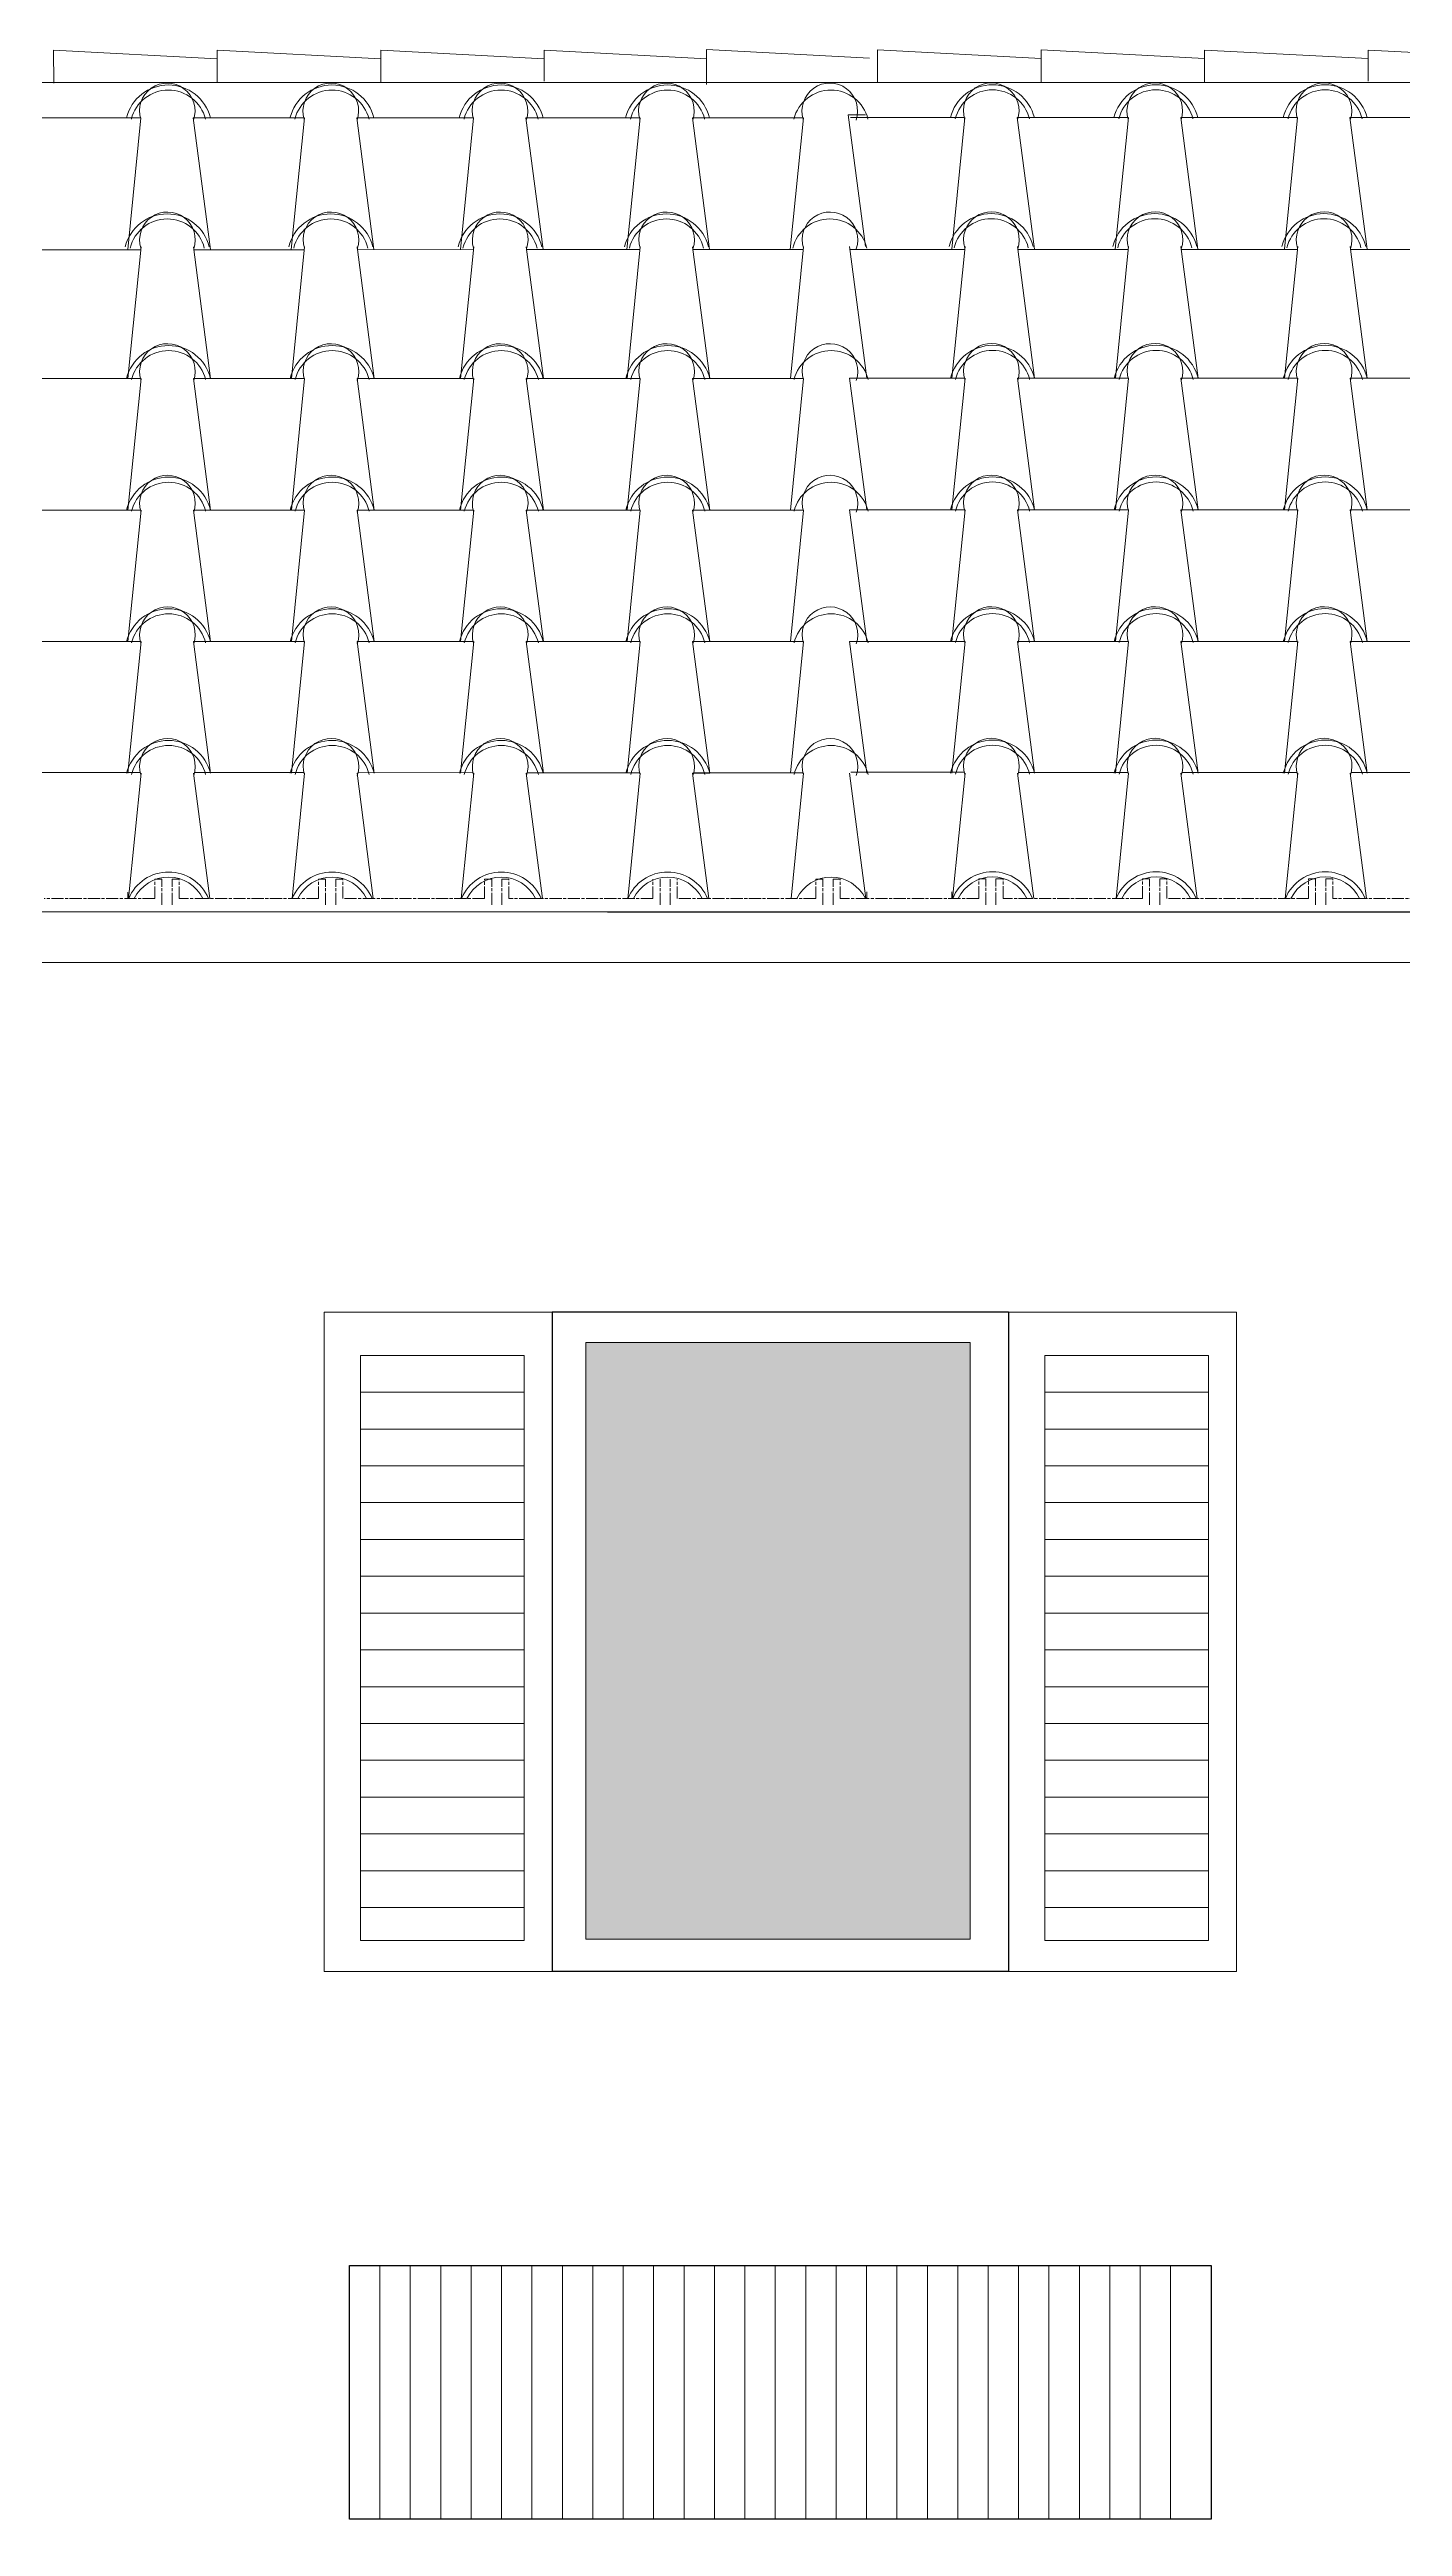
# Model space of a CAD drawing. Header units: millimetres. Extents: x -2768 to 386734, y -140 to 258833.
# Drawn here: x 163745 to 166415, y 142528 to 147412 of the extents above; entities that cross this region are included whole.
import ezdxf

# ---------------------------------------------------------------- set-up
doc = ezdxf.new("R2010")
doc.units = ezdxf.units.MM
doc.header["$PDMODE"] = 32
doc.linetypes.add('ACAD_ISO08W100', pattern=[36, 24, -3, 6, -3])
for name, color, linetype, lineweight in [('parapetto', 251, 'Continuous', 9), ('PROIEZIONI', 145, 'Continuous', 5), ('rilievo', 7, 'Continuous', 25), ('TETTO', 6, 'Continuous', 20), ('TRATTEGGIO_tetto', 1, 'Continuous', 0), ('VARIE', 4, 'Continuous', 13)]:
    doc.layers.add(name, color=color, linetype=linetype, lineweight=lineweight)
doc.styles.get("Standard").update_dxf_attribs({"font": 'arial.ttf'})
doc.dimstyles.new('Annotativa', dxfattribs={"dimscale": 0, "dimtxt": 2.5, "dimasz": 2.5, "dimexe": 1.25, "dimexo": 0.625, "dimtad": 1, "dimtxsty": 'Standard', "dimcen": 2.5, "dimadec": 0, "dimazin": 0, "dimtfac": 1, "dimtmove": 0, "dimatfit": 3, "dimfxl": 1, "dimarcsym": 0})

# ---------------------------------------------------------------- blocks, each defined once
blk = doc.blocks.new('*D674')
at = {"layer": 'Defpoints', "color": 0}
for p in [(164783.8, 145711.8), (167179.4, 145711.8), (164783.8, 140222.3)]:
    blk.add_point(p, dxfattribs=at)
at = {"layer": 'VARIE', "color": 0, "lineweight": -2, "ltscale": 0.13}
for p, q in [((164846.3, 145711.8), (167289.4, 145711.8)), ((167179.4, 140322.3), (167179.4, 145611.8)), ((164846.3, 140222.3), (167289.4, 140222.3))]:
    blk.add_line(p, q, dxfattribs=at)
at = {"layer": 'VARIE', "color": 0}
for points in [[(167196, 145611.8), (167162.7, 145611.8), (167179.4, 145711.8)], [(167162.7, 140322.3), (167196, 140322.3), (167179.4, 140222.3)]]:
    blk.add_solid(points, dxfattribs=at)
at = {"layer": 'VARIE', "color": 0, "linetype": 'ByBlock', "lineweight": 9, "ltscale": 0.13, "insert": (167014.8, 143618.1), "char_height": 200, "attachment_point": 5, "rotation": 90}
blk.add_mtext('560', dxfattribs=at)

msp = doc.modelspace()

# ---------------------------------------------------------------- hatches: boundary and pattern name
at = {"layer": 'rilievo', "linetype": 'ByBlock', "ltscale": 0.13}
h = msp.add_hatch(color=254, dxfattribs=at)
h.set_gradient(color1=(196, 192, 195), one_color=1)
h.paths.add_polyline_path([(164803.4, 144862.6), (164803.4, 143686.1), (165561.7, 143686.1), (165561.7, 144862.6)])

# ---------------------------------------------------------------- linework, layer by layer
at = {"layer": 'parapetto', "ltscale": 0.13}
for p, q in [((164359, 144764.7), (164681.9, 144764.7)), ((165709, 144764.7), (166031.9, 144764.7)), ((164359, 144692.1), (164681.9, 144692.1)), ((165709, 144692.1), (166031.9, 144692.1)), ((164359, 144619.5), (164681.9, 144619.5)), ((165709, 144619.5), (166031.9, 144619.5)), ((164359, 144547), (164681.9, 144547)), ((165709, 144547), (166031.9, 144547)), ((164359, 144474.4), (164681.9, 144474.4)), ((165709, 144474.4), (166031.9, 144474.4)), ((164359, 144401.8), (164681.9, 144401.8)), ((165709, 144401.8), (166031.9, 144401.8)), ((164359, 144329.2), (164681.9, 144329.2)), ((165709, 144329.2), (166031.9, 144329.2)), ((164359, 144256.7), (164681.9, 144256.7)), ((165709, 144256.7), (166031.9, 144256.7)), ((164359, 144184.1), (164681.9, 144184.1)), ((165709, 144184.1), (166031.9, 144184.1)), ((164359, 144111.5), (164681.9, 144111.5)), ((165709, 144111.5), (166031.9, 144111.5)), ((164359, 144039), (164681.9, 144039)), ((165709, 144039), (166031.9, 144039)), ((164359, 143966.4), (164681.9, 143966.4)), ((165709, 143966.4), (166031.9, 143966.4)), ((164359, 143893.8), (164681.9, 143893.8)), ((165709, 143893.8), (166031.9, 143893.8)), ((164359, 143821.3), (164681.9, 143821.3)), ((165709, 143821.3), (166031.9, 143821.3)), ((164359, 143748.7), (164681.9, 143748.7)), ((165709, 143748.7), (166031.9, 143748.7)), ((164397.3, 142542.7), (164397.3, 143042.7)), ((164457.3, 142542.7), (164457.3, 143042.7)), ((164517.3, 142542.7), (164517.3, 143042.7)), ((164577.3, 142542.7), (164577.3, 143042.7)), ((164637.3, 142542.7), (164637.3, 143042.7)), ((164697.3, 142542.7), (164697.3, 143042.7)), ((164757.3, 142542.7), (164757.3, 143042.7)), ((164817.3, 142542.7), (164817.3, 143042.7)), ((164877.3, 142542.7), (164877.3, 143042.7)), ((164937.3, 142542.7), (164937.3, 143042.7)), ((164997.3, 142542.7), (164997.3, 143042.7)), ((165057.3, 142542.7), (165057.3, 143042.7)), ((165117.3, 142542.7), (165117.3, 143042.7)), ((165177.3, 142542.7), (165177.3, 143042.7)), ((165237.3, 142542.7), (165237.3, 143042.7)), ((165297.3, 142542.7), (165297.3, 143042.7)), ((165357.3, 142542.7), (165357.3, 143042.7)), ((165417.3, 142542.7), (165417.3, 143042.7)), ((165477.3, 142542.7), (165477.3, 143042.7)), ((165537.3, 142542.7), (165537.3, 143042.7)), ((165597.3, 142542.7), (165597.3, 143042.7)), ((165657.3, 142542.7), (165657.3, 143042.7)), ((165717.3, 142542.7), (165717.3, 143042.7)), ((165777.3, 142542.7), (165777.3, 143042.7)), ((165837.3, 142542.7), (165837.3, 143042.7)), ((165897.3, 142542.7), (165897.3, 143042.7)), ((165957.3, 142542.7), (165957.3, 143042.7))]:
    msp.add_line(p, q, dxfattribs=at)
for points in [[(164737.3, 144922.3), (164287.3, 144922.3), (164287.3, 143622.3), (164737.3, 143622.3)], [(165637.3, 144922.3), (166087.3, 144922.3), (166087.3, 143622.3), (165637.3, 143622.3)]]:
    msp.add_lwpolyline(points, dxfattribs=at)
for points in [[(164803.4, 144862.6), (164803.4, 143686.1), (165561.7, 143686.1), (165561.7, 144862.6)], [(164359, 144837.2), (164359, 143683.4), (164681.9, 143683.4), (164681.9, 144837.2)], [(165709, 144837.2), (165709, 143683.4), (166031.9, 143683.4), (166031.9, 144837.2)]]:
    msp.add_lwpolyline(points, close=True, dxfattribs=at)
at = {"layer": 'PROIEZIONI'}
for p, q in [((174677.8, 147347), (161777.5, 147347)), ((174677.8, 145711.8), (159624.2, 145711.8))]:
    msp.add_line(p, q, dxfattribs=at)
at = {"layer": 'rilievo', "ltscale": 0.13}
for p, q in [((164737.3, 144922.3), (164737.3, 143622.3)), ((165637.3, 144922.3), (164737.3, 144922.3)), ((165637.3, 144922.3), (165637.3, 143622.3)), ((165637.3, 143622.3), (164737.3, 143622.3)), ((164337.3, 142542.7), (164337.3, 143042.7)), ((164337.3, 143042.7), (166037.3, 143042.7)), ((166037.3, 143042.7), (166037.3, 142542.7)), ((166037.3, 142542.7), (164337.3, 142542.7))]:
    msp.add_line(p, q, dxfattribs=at)
at = {"layer": 'TETTO'}
msp.add_line((174677.8, 145611.8), (159624.2, 145611.8), dxfattribs=at)
at = {"layer": 'TRATTEGGIO_tetto'}
for p, q in [((164076.2, 147393.9), (163753.6, 147410.8)), ((163753.6, 147410.8), (163753.7, 147345.8)), ((164398.8, 147393.9), (164076.2, 147410.8)), ((164076.2, 147410.8), (164076.2, 147346.7)), ((164721.3, 147393.8), (164398.8, 147410.7)), ((164398.8, 147410.7), (164398.8, 147346.6)), ((165041.5, 147393.9), (164721.3, 147410.6)), ((164721.3, 147410.6), (164721.4, 147349.6)), ((165041.5, 147412.1), (165041.6, 147343.2)), ((165363.1, 147395.3), (165041.5, 147412.1)), ((165701.8, 147394.4), (165379.2, 147411.3)), ((165379.2, 147411.3), (165379.2, 147346.2)), ((166024.3, 147394.3), (165701.8, 147411.2)), ((165701.8, 147411.2), (165701.8, 147347.1)), ((166346.9, 147394.2), (166024.3, 147411.1)), ((166024.3, 147411.1), (166024.4, 147347.1)), ((166667.1, 147394.3), (166346.9, 147411)), ((166346.9, 147411), (166346.9, 147350)), ((163924.6, 147277.3), (163699.8, 147277.3)), ((163925.7, 147277.3), (163899.8, 147017.8)), ((164062.8, 147277.3), (164029, 147277.3)), ((164029, 147277.3), (164062.9, 147017.8)), ((164247.3, 147277.3), (164030.9, 147277.3)), ((164248.3, 147277.3), (164222.5, 147017.8)), ((164385.5, 147277.3), (164351.7, 147277.3)), ((164351.7, 147277.3), (164385.5, 147017.8)), ((164581, 147277.3), (164353.5, 147277.3)), ((164582.1, 147277.3), (164556.2, 147017.8)), ((164719.3, 147277.3), (164685.4, 147277.3)), ((164685.4, 147277.3), (164719.3, 147017.8)), ((164909.4, 147277.3), (164687.3, 147277.3)), ((164910.5, 147277.3), (164884.6, 147017.8)), ((165047.7, 147277.3), (165013.8, 147277.3)), ((165013.8, 147277.3), (165047.7, 147017.8)), ((165231.7, 147277.3), (165015.7, 147277.3)), ((165232.8, 147277.3), (165206.9, 147017.8)), ((165355.1, 147283.1), (165321.2, 147283.1)), ((165321.2, 147283.1), (165355.1, 147023.6)), ((165550.1, 147277.8), (165325.4, 147277.8)), ((165551.2, 147277.8), (165525.4, 147018.2)), ((165688.4, 147277.8), (165654.6, 147277.8)), ((165654.6, 147277.8), (165688.4, 147018.2)), ((165872.8, 147277.8), (165656.4, 147277.8)), ((165873.9, 147277.8), (165848, 147018.2)), ((166011.1, 147277.8), (165977.2, 147277.8)), ((165977.2, 147277.8), (166011.1, 147018.2)), ((166206.6, 147277.8), (165979.1, 147277.8)), ((166207.6, 147277.8), (166181.8, 147018.2)), ((166344.8, 147277.8), (166311, 147277.8)), ((166311, 147277.8), (166344.8, 147018.2)), ((166535, 147277.8), (166312.8, 147277.8)), ((163925.5, 147017.2), (163699.1, 147017)), ((163926.1, 147023.1), (163900.2, 146763.6)), ((164029.4, 147023.1), (164063.3, 146763.6)), ((164248.2, 147017.3), (164030.2, 147017.2)), ((164248.8, 147023.1), (164222.9, 146763.6)), ((164352.1, 147023.1), (164386, 146763.6)), ((164581.9, 147017.5), (164352.8, 147017.4)), ((164582.5, 147023.1), (164556.6, 146763.6)), ((164685.8, 147023.1), (164719.7, 146763.6)), ((164910.3, 147017.7), (164686.6, 147017.6)), ((164910.9, 147023.1), (164885, 146763.6)), ((165014.2, 147023.1), (165048.1, 146763.6)), ((165232.7, 147017.9), (165014.9, 147017.7)), ((165233.2, 147023.1), (165207.3, 146763.6)), ((165323.9, 147023.6), (165357.8, 146764)), ((165551, 147017.6), (165324.7, 147017.5)), ((165551.6, 147023.6), (165525.8, 146764)), ((165655, 147023.6), (165688.8, 146764)), ((165873.7, 147017.8), (165655.7, 147017.6)), ((165874.3, 147023.6), (165848.5, 146764)), ((165977.6, 147023.6), (166011.5, 146764)), ((166207.5, 147017.9), (165978.4, 147017.8)), ((166208.1, 147023.6), (166182.2, 146764)), ((166311.4, 147023.6), (166345.3, 146764)), ((166535.9, 147018.1), (166312.1, 147018)), ((163925, 146763.6), (163700.2, 146763.6)), ((163926.1, 146763.6), (163900.2, 146504.1)), ((164063.3, 146763.6), (164029.4, 146763.6)), ((164029.4, 146763.6), (164063.3, 146504.1)), ((164247.7, 146763.6), (164031.3, 146763.6)), ((164248.8, 146763.6), (164222.9, 146504.1)), ((164385.9, 146763.6), (164352.1, 146763.6)), ((164352.1, 146763.6), (164386, 146504.1)), ((164581.4, 146763.6), (164354, 146763.6)), ((164582.5, 146763.6), (164556.6, 146504.1)), ((164719.7, 146763.6), (164685.8, 146763.6)), ((164685.8, 146763.6), (164719.7, 146504.1)), ((164909.8, 146763.6), (164687.7, 146763.6)), ((164910.9, 146763.6), (164885, 146504.1)), ((165048.1, 146763.6), (165014.2, 146763.6)), ((165014.2, 146763.6), (165048.1, 146504.1)), ((165232.1, 146763.6), (165016.1, 146763.6)), ((165233.2, 146763.6), (165207.3, 146504.1)), ((165357.8, 146764), (165323.9, 146764)), ((165323.9, 146764), (165357.8, 146504.5)), ((165550.6, 146764), (165325.8, 146764)), ((165551.6, 146764), (165525.8, 146504.5)), ((165688.8, 146764), (165655, 146764)), ((165655, 146764), (165688.8, 146504.5)), ((165873.2, 146764), (165656.8, 146764)), ((165874.3, 146764), (165848.5, 146504.5)), ((166011.5, 146764), (165977.6, 146764)), ((165977.6, 146764), (166011.5, 146504.5)), ((166207, 146764), (165979.5, 146764)), ((166208.1, 146764), (166182.2, 146504.5)), ((166345.2, 146764), (166311.4, 146764)), ((166311.4, 146764), (166345.3, 146504.5)), ((166535.4, 146764), (166313.3, 146764)), ((163925, 146504.1), (163700.2, 146504.1)), ((163926.1, 146504.1), (163900.2, 146244.6)), ((164063.3, 146504.1), (164029.4, 146504.1)), ((164029.4, 146504.1), (164063.3, 146244.6)), ((164247.7, 146504.1), (164031.3, 146504.1)), ((164248.8, 146504.1), (164222.9, 146244.6)), ((164385.9, 146504.1), (164352.1, 146504.1)), ((164352.1, 146504.1), (164386, 146244.6)), ((164581.4, 146504.1), (164354, 146504.1)), ((164582.5, 146504.1), (164556.6, 146244.6)), ((164719.7, 146504.1), (164685.8, 146504.1)), ((164685.8, 146504.1), (164719.7, 146244.6)), ((164909.8, 146504.1), (164687.7, 146504.1)), ((164910.9, 146504.1), (164885, 146244.6)), ((165048.1, 146504.1), (165014.2, 146504.1)), ((165014.2, 146504.1), (165048.1, 146244.6)), ((165232.1, 146504.1), (165016.1, 146504.1)), ((165233.2, 146504.1), (165207.3, 146244.6)), ((165357.8, 146504.5), (165323.9, 146504.5)), ((165323.9, 146504.5), (165357.8, 146245)), ((165550.6, 146504.5), (165325.8, 146504.5)), ((165551.6, 146504.5), (165525.8, 146245)), ((165688.8, 146504.5), (165655, 146504.5)), ((165655, 146504.5), (165688.8, 146245)), ((165873.2, 146504.5), (165656.8, 146504.5)), ((165874.3, 146504.5), (165848.5, 146245)), ((166011.5, 146504.5), (165977.6, 146504.5)), ((165977.6, 146504.5), (166011.5, 146245)), ((166207, 146504.5), (165979.5, 146504.5)), ((166208.1, 146504.5), (166182.2, 146245)), ((166345.2, 146504.5), (166311.4, 146504.5)), ((166311.4, 146504.5), (166345.3, 146245)), ((166535.4, 146504.5), (166313.3, 146504.5)), ((163925, 146244.6), (163700.2, 146244.6)), ((163926.1, 146244.6), (163900.2, 145985)), ((164063.3, 146244.6), (164029.4, 146244.6)), ((164029.4, 146244.6), (164063.3, 145985)), ((164247.7, 146244.6), (164031.3, 146244.6)), ((164248.8, 146244.6), (164222.9, 145985)), ((164385.9, 146244.6), (164352.1, 146244.6)), ((164352.1, 146244.6), (164386, 145985)), ((164581.4, 146244.6), (164354, 146244.6)), ((164582.5, 146244.6), (164556.6, 145985)), ((164719.7, 146244.6), (164685.8, 146244.6)), ((164685.8, 146244.6), (164719.7, 145985)), ((164909.8, 146244.6), (164687.7, 146244.6)), ((164910.9, 146244.6), (164885, 145985)), ((165048.1, 146244.6), (165014.2, 146244.6)), ((165014.2, 146244.6), (165048.1, 145985)), ((165232.1, 146244.6), (165016.1, 146244.6)), ((165233.2, 146244.6), (165207.3, 145985)), ((165357.8, 146245), (165323.9, 146245)), ((165323.9, 146245), (165357.8, 145985.5)), ((165550.6, 146245), (165325.8, 146245)), ((165551.6, 146245), (165525.8, 145985.5)), ((165688.8, 146245), (165655, 146245)), ((165655, 146245), (165688.8, 145985.5)), ((165873.2, 146245), (165656.8, 146245)), ((165874.3, 146245), (165848.5, 145985.5)), ((166011.5, 146245), (165977.6, 146245)), ((165977.6, 146245), (166011.5, 145985.5)), ((166207, 146245), (165979.5, 146245)), ((166208.1, 146245), (166182.2, 145985.5)), ((166345.2, 146245), (166311.4, 146245)), ((166311.4, 146245), (166345.3, 145985.5)), ((166535.4, 146245), (166313.3, 146245)), ((163924.6, 145986.5), (163700.6, 145986.7)), ((163926.1, 145985), (163901.5, 145738)), ((164029.4, 145985), (164061.6, 145738)), ((164247.4, 145986.4), (164031.6, 145986.5)), ((164248.8, 145985), (164224.2, 145738)), ((164352.1, 145985), (164384.3, 145738)), ((164581.1, 145986.2), (164354.3, 145986.3)), ((164582.5, 145985), (164557.9, 145738)), ((164685.8, 145985), (164718.1, 145738)), ((164909.6, 145986), (164688, 145986.2)), ((164910.9, 145985), (164886.2, 145737.4)), ((165048.1, 145985), (165014.2, 145985)), ((165014.2, 145985), (165046.5, 145738)), ((165231.9, 145985.9), (165016.3, 145986)), ((165233.2, 145985), (165208.6, 145738)), ((165323.9, 145985.5), (165356.1, 145738.5)), ((165550.2, 145987), (165326.2, 145987.1)), ((165551.6, 145985.5), (165527, 145738.5)), ((165655, 145985.5), (165687.2, 145738.5)), ((165872.9, 145986.8), (165657.2, 145986.9)), ((165874.3, 145985.5), (165849.7, 145738.5)), ((165977.6, 145985.5), (166009.9, 145738.5)), ((166206.7, 145986.6), (165979.8, 145986.8)), ((166208.1, 145985.5), (166183.4, 145738.5)), ((166311.4, 145985.5), (166343.6, 145738.5)), ((166535.1, 145986.5), (166313.5, 145986.6)), ((163900.2, 145738), (163900.2, 145750.5)), ((165357.8, 145751), (165357.8, 145738.5)), ((165525.8, 145738.5), (165525.8, 145751))]:
    msp.add_line(p, q, dxfattribs=at)
at = {"layer": 'TRATTEGGIO_tetto', "linetype": 'ACAD_ISO08W100'}
for p, q in [((163953.2, 145738), (163734.7, 145738)), ((163953.2, 145738), (163953.2, 145776.5)), ((163953.2, 145776.5), (163967.2, 145776.5)), ((163967.2, 145725.5), (163967.2, 145776.5)), ((163987.2, 145725.5), (163987.2, 145776.5)), ((164001.2, 145776.5), (163987.2, 145776.5)), ((164001.2, 145738), (164001.2, 145776.5)), ((164055.9, 145738), (164001.2, 145738)), ((164276.2, 145738), (164055.9, 145738)), ((164276.2, 145738), (164276.2, 145776.5)), ((164276.2, 145776.5), (164290.2, 145776.5)), ((164290.2, 145725.5), (164290.2, 145776.5)), ((164310.2, 145725.5), (164310.2, 145776.5)), ((164324.2, 145776.5), (164310.2, 145776.5)), ((164324.2, 145738), (164324.2, 145776.5)), ((164387.3, 145738), (164324.2, 145738)), ((164603.9, 145738), (164385.4, 145738)), ((164603.9, 145738), (164603.9, 145776.5)), ((164603.9, 145776.5), (164617.9, 145776.5)), ((164617.9, 145725.5), (164617.9, 145776.5)), ((164637.9, 145725.5), (164637.9, 145776.5)), ((164651.9, 145776.5), (164637.9, 145776.5)), ((164651.9, 145738), (164651.9, 145776.5)), ((164696, 145738), (164651.9, 145738)), ((164935.9, 145738), (164696, 145738)), ((164935.9, 145738), (164935.9, 145776.5)), ((164949.9, 145725.5), (164949.9, 145776.5)), ((164969.9, 145725.5), (164969.9, 145776.5)), ((164983.9, 145738), (164983.9, 145776.5)), ((165047, 145738), (164983.9, 145738)), ((165257.2, 145738), (165045.1, 145738)), ((165257.2, 145738), (165257.2, 145776.5)), ((165257.2, 145776.5), (165271.2, 145776.5)), ((165271.2, 145725.5), (165271.2, 145776.5)), ((165291.2, 145725.5), (165291.2, 145776.5)), ((165305.2, 145776.5), (165291.2, 145776.5)), ((165305.2, 145738), (165305.2, 145776.5)), ((165360, 145738), (165305.2, 145738)), ((165578.7, 145738.5), (165360.2, 145738.5)), ((165578.7, 145738.5), (165578.7, 145777)), ((165578.7, 145777), (165592.7, 145777)), ((165592.7, 145726), (165592.7, 145777)), ((165612.7, 145726), (165612.7, 145777)), ((165626.7, 145777), (165612.7, 145777)), ((165626.7, 145738.5), (165626.7, 145777)), ((165681.4, 145738.5), (165626.7, 145738.5)), ((165901.7, 145738.5), (165681.4, 145738.5)), ((165901.7, 145738.5), (165901.7, 145777)), ((165901.7, 145777), (165915.7, 145777)), ((165915.7, 145726), (165915.7, 145777)), ((165935.7, 145726), (165935.7, 145777)), ((165949.7, 145777), (165935.7, 145777)), ((165949.7, 145738.5), (165949.7, 145777)), ((166012.9, 145738.5), (165949.7, 145738.5)), ((166229.4, 145738.5), (166010.9, 145738.5)), ((166229.4, 145738.5), (166229.4, 145777)), ((166229.4, 145777), (166243.4, 145777)), ((166243.4, 145726), (166243.4, 145777)), ((166263.4, 145726), (166263.4, 145777)), ((166277.4, 145777), (166263.4, 145777)), ((166277.4, 145738.5), (166277.4, 145777)), ((166321.5, 145738.5), (166277.4, 145738.5)), ((166561.4, 145738.5), (166321.5, 145738.5))]:
    msp.add_line(p, q, dxfattribs=at)
at = {"layer": 'TRATTEGGIO_tetto'}
for centre, radius, start, end in [((163980, 147256.9), 85.3, 13.8366, 166.1634), ((163977.7, 147291), 54.9, 340.8887, 197.4265), ((164302.7, 147256.9), 85.3, 13.8366, 166.1634), ((164300.4, 147291), 54.9, 340.8887, 197.4265), ((164636.4, 147256.9), 85.3, 13.8366, 166.1634), ((164634.1, 147291), 54.9, 340.8887, 197.4265), ((164964.8, 147256.9), 85.3, 13.8366, 166.1634), ((164962.5, 147291), 54.9, 340.8887, 197.4265), ((165284.8, 147291), 54.9, 340.8887, 197.4265), ((165605.6, 147257.4), 85.3, 13.8366, 166.1634), ((165603.3, 147291.4), 54.9, 340.8887, 197.4265), ((165928.2, 147257.4), 85.3, 13.8366, 166.1634), ((165926, 147291.4), 54.9, 340.8887, 197.4265), ((166262, 147257.4), 85.3, 13.8366, 166.1634), ((166259.7, 147291.4), 54.9, 340.8887, 197.4265), ((163980, 147256.9), 75.3, 13.8366, 166.1634), ((164302.7, 147256.9), 75.3, 13.8366, 166.1634), ((164636.4, 147256.9), 75.3, 13.8366, 166.1634), ((164964.8, 147256.9), 75.3, 13.8366, 166.1634), ((165287.1, 147256.9), 75.3, 13.8366, 166.1634), ((165605.6, 147257.4), 75.3, 13.8366, 166.1634), ((165928.2, 147257.4), 75.3, 13.8366, 166.1634), ((166262, 147257.4), 75.3, 13.8366, 166.1634), ((163977.7, 147002.7), 85.3, 13.8366, 166.1634), ((163977.7, 147002.7), 75.3, 13.8366, 166.1634), ((163978.1, 147036.8), 54.9, 340.8887, 197.4265), ((164300.4, 147002.7), 85.3, 13.8366, 166.1634), ((164300.4, 147002.7), 75.3, 13.8366, 166.1634), ((164300.8, 147036.8), 54.9, 340.8887, 197.4265), ((164634.2, 147002.7), 85.3, 13.8366, 166.1634), ((164634.2, 147002.7), 75.3, 13.8366, 166.1634), ((164634.6, 147036.8), 54.9, 340.8887, 197.4265), ((164962.6, 147002.7), 85.3, 13.8366, 166.1634), ((164962.6, 147002.7), 75.3, 13.8366, 166.1634), ((164963, 147036.8), 54.9, 340.8887, 197.4265), ((165284.9, 147002.7), 75.3, 13.8366, 166.1634), ((165285.3, 147036.8), 54.9, 340.8887, 197.4265), ((165603.3, 147003.2), 85.3, 13.8366, 166.1634), ((165603.3, 147003.2), 75.3, 13.8366, 166.1634), ((165603.7, 147037.2), 54.9, 340.8887, 197.4265), ((165926, 147003.2), 85.3, 13.8366, 166.1634), ((165926, 147003.2), 75.3, 13.8366, 166.1634), ((165926.4, 147037.2), 54.9, 340.8887, 197.4265), ((166259.7, 147003.2), 85.3, 13.8366, 166.1634), ((166259.7, 147003.2), 75.3, 13.8366, 166.1634), ((166260.1, 147037.2), 54.9, 340.8887, 197.4265), ((163980.4, 146743.2), 85.3, 13.8366, 166.1634), ((163980.4, 146743.2), 75.3, 13.8366, 166.1634), ((163978.1, 146777.2), 54.9, 340.8887, 197.4265), ((164303.1, 146743.2), 85.3, 13.8366, 166.1634), ((164303.1, 146743.2), 75.3, 13.8366, 166.1634), ((164300.8, 146777.2), 54.9, 340.8887, 197.4265), ((164636.8, 146743.2), 85.3, 13.8366, 166.1634), ((164636.8, 146743.2), 75.3, 13.8366, 166.1634), ((164634.6, 146777.2), 54.9, 340.8887, 197.4265), ((164965.2, 146743.2), 85.3, 13.8366, 166.1634), ((164965.2, 146743.2), 75.3, 13.8366, 166.1634), ((164963, 146777.2), 54.9, 340.8887, 197.4265), ((165287.5, 146743.2), 75.3, 13.8366, 166.1634), ((165285.3, 146777.2), 54.9, 340.8887, 197.4265), ((165606, 146743.6), 85.3, 13.8366, 166.1634), ((165606, 146743.6), 75.3, 13.8366, 166.1634), ((165603.7, 146777.7), 54.9, 340.8887, 197.4265), ((165928.7, 146743.6), 85.3, 13.8366, 166.1634), ((165928.7, 146743.6), 75.3, 13.8366, 166.1634), ((165926.4, 146777.7), 54.9, 340.8887, 197.4265), ((166262.4, 146743.6), 85.3, 13.8366, 166.1634), ((166262.4, 146743.6), 75.3, 13.8366, 166.1634), ((166260.1, 146777.7), 54.9, 340.8887, 197.4265), ((163980.4, 146483.7), 85.3, 13.8366, 166.1634), ((163978.1, 146517.7), 54.9, 340.8887, 197.4265), ((164303.1, 146483.7), 85.3, 13.8366, 166.1634), ((164300.8, 146517.7), 54.9, 340.8887, 197.4265), ((164636.8, 146483.7), 85.3, 13.8366, 166.1634), ((164634.6, 146517.7), 54.9, 340.8887, 197.4265), ((164965.2, 146483.7), 85.3, 13.8366, 166.1634), ((164963, 146517.7), 54.9, 340.8887, 197.4265), ((165285.3, 146517.7), 54.9, 340.8887, 197.4265), ((165606, 146484.1), 85.3, 13.8366, 166.1634), ((165603.7, 146518.1), 54.9, 340.8887, 197.4265), ((165928.7, 146484.1), 85.3, 13.8366, 166.1634), ((165926.4, 146518.1), 54.9, 340.8887, 197.4265), ((166262.4, 146484.1), 85.3, 13.8366, 166.1634), ((166260.1, 146518.1), 54.9, 340.8887, 197.4265), ((163980.4, 146483.7), 75.3, 13.8366, 166.1634), ((164303.1, 146483.7), 75.3, 13.8366, 166.1634), ((164636.8, 146483.7), 75.3, 13.8366, 166.1634), ((164965.2, 146483.7), 75.3, 13.8366, 166.1634), ((165287.5, 146483.7), 75.3, 13.8366, 166.1634), ((165606, 146484.1), 75.3, 13.8366, 166.1634), ((165928.7, 146484.1), 75.3, 13.8366, 166.1634), ((166262.4, 146484.1), 75.3, 13.8366, 166.1634), ((163980.4, 146224.2), 85.3, 13.8366, 166.1634), ((163980.4, 146224.2), 75.3, 13.8366, 166.1634), ((163978.1, 146258.2), 54.9, 340.8887, 197.4265), ((164303.1, 146224.2), 85.3, 13.8366, 166.1634), ((164303.1, 146224.2), 75.3, 13.8366, 166.1634), ((164300.8, 146258.2), 54.9, 340.8887, 197.4265), ((164636.8, 146224.2), 85.3, 13.8366, 166.1634), ((164636.8, 146224.2), 75.3, 13.8366, 166.1634), ((164634.6, 146258.2), 54.9, 340.8887, 197.4265), ((164965.2, 146224.2), 85.3, 13.8366, 166.1634), ((164965.2, 146224.2), 75.3, 13.8366, 166.1634), ((164963, 146258.2), 54.9, 340.8887, 197.4265), ((165287.5, 146224.2), 75.3, 13.8366, 166.1634), ((165285.3, 146258.2), 54.9, 340.8887, 197.4265), ((165606, 146224.6), 85.3, 13.8366, 166.1634), ((165606, 146224.6), 75.3, 13.8366, 166.1634), ((165603.7, 146258.6), 54.9, 340.8887, 197.4265), ((165928.7, 146224.6), 85.3, 13.8366, 166.1634), ((165928.7, 146224.6), 75.3, 13.8366, 166.1634), ((165926.4, 146258.6), 54.9, 340.8887, 197.4265), ((166262.4, 146224.6), 85.3, 13.8366, 166.1634), ((166262.4, 146224.6), 75.3, 13.8366, 166.1634), ((166260.1, 146258.6), 54.9, 340.8887, 197.4265), ((163980.4, 145964.6), 85.3, 13.8366, 166.1634), ((163980.4, 145964.6), 75.3, 13.8366, 166.1634), ((163978.1, 145998.7), 54.9, 340.8887, 197.4265), ((164303.1, 145964.6), 85.3, 13.8366, 166.1634), ((164303.1, 145964.6), 75.3, 13.8366, 166.1634), ((164300.8, 145998.7), 54.9, 340.8887, 197.4265), ((164636.8, 145964.6), 85.3, 13.8366, 166.1634), ((164636.8, 145964.6), 75.3, 13.8366, 166.1634), ((164634.6, 145998.7), 54.9, 340.8887, 197.4265), ((164965.2, 145964.6), 85.3, 13.8366, 166.1634), ((164965.2, 145964.6), 75.3, 13.8366, 166.1634), ((164963, 145998.7), 54.9, 340.8887, 197.4265), ((165287.5, 145964.6), 75.3, 13.8366, 166.1634), ((165285.3, 145998.7), 54.9, 340.8887, 197.4265), ((165606, 145965.1), 85.3, 13.8366, 166.1634), ((165606, 145965.1), 75.3, 13.8366, 166.1634), ((165603.7, 145999.1), 54.9, 340.8887, 197.4265), ((165928.7, 145965.1), 85.3, 13.8366, 166.1634), ((165928.7, 145965.1), 75.3, 13.8366, 166.1634), ((165926.4, 145999.1), 54.9, 340.8887, 197.4265), ((166262.4, 145965.1), 85.3, 13.8366, 166.1634), ((166262.4, 145965.1), 75.3, 13.8366, 166.1634), ((166260.1, 145999.1), 54.9, 340.8887, 197.4265), ((163980.4, 145705.1), 85.3, 22.6842, 157.3158), ((163980.4, 145705.1), 75.3, 25.9026, 154.0974), ((164303.1, 145705.1), 85.3, 22.6842, 157.3158), ((164303.1, 145705.1), 75.3, 25.9026, 154.0974), ((164636.8, 145705.1), 85.3, 22.6842, 157.3158), ((164636.8, 145705.1), 75.3, 25.9026, 154.0974), ((164965.2, 145705.1), 85.3, 22.6837, 157.797), ((164965.2, 145705.1), 75.3, 25.902, 154.0979), ((165287.5, 145705.1), 75.3, 25.9026, 154.098), ((165606, 145705.5), 85.3, 22.6842, 157.3158), ((165606, 145705.5), 75.3, 25.9026, 154.0974), ((165928.7, 145705.5), 85.3, 22.6842, 157.3158), ((165928.7, 145705.5), 75.3, 25.9026, 154.0974), ((166262.4, 145705.5), 85.3, 22.6842, 157.3158), ((166262.4, 145705.5), 75.3, 25.9026, 154.0974)]:
    msp.add_arc(centre, radius, start, end, dxfattribs=at)

# ---------------------------------------------------------------- dimensions: what is measured, and where the dimension line sits
at = {"layer": 'VARIE', "lineweight": 9, "ltscale": 0.13}
dim = msp.add_linear_dim(base=(167179.4, 145711.8), p1=(164783.8, 140222.3), p2=(164783.8, 145711.8), angle=90, text='560', dimstyle='Annotativa', override={"dimscale": 0, "dimtxt": 2, "dimasz": 1, "dimexe": 1.1, "dimdec": 0, "dimlfac": 0.1, "dimzin": 0, "dimdsep": 46}, dxfattribs=at)
dim.commit()
dim.dimension.update_dxf_attribs({"geometry": '*D674', "text_midpoint": (167179.4, 143618.1), "dimtype": 160})

doc.saveas('drawing.dxf')
